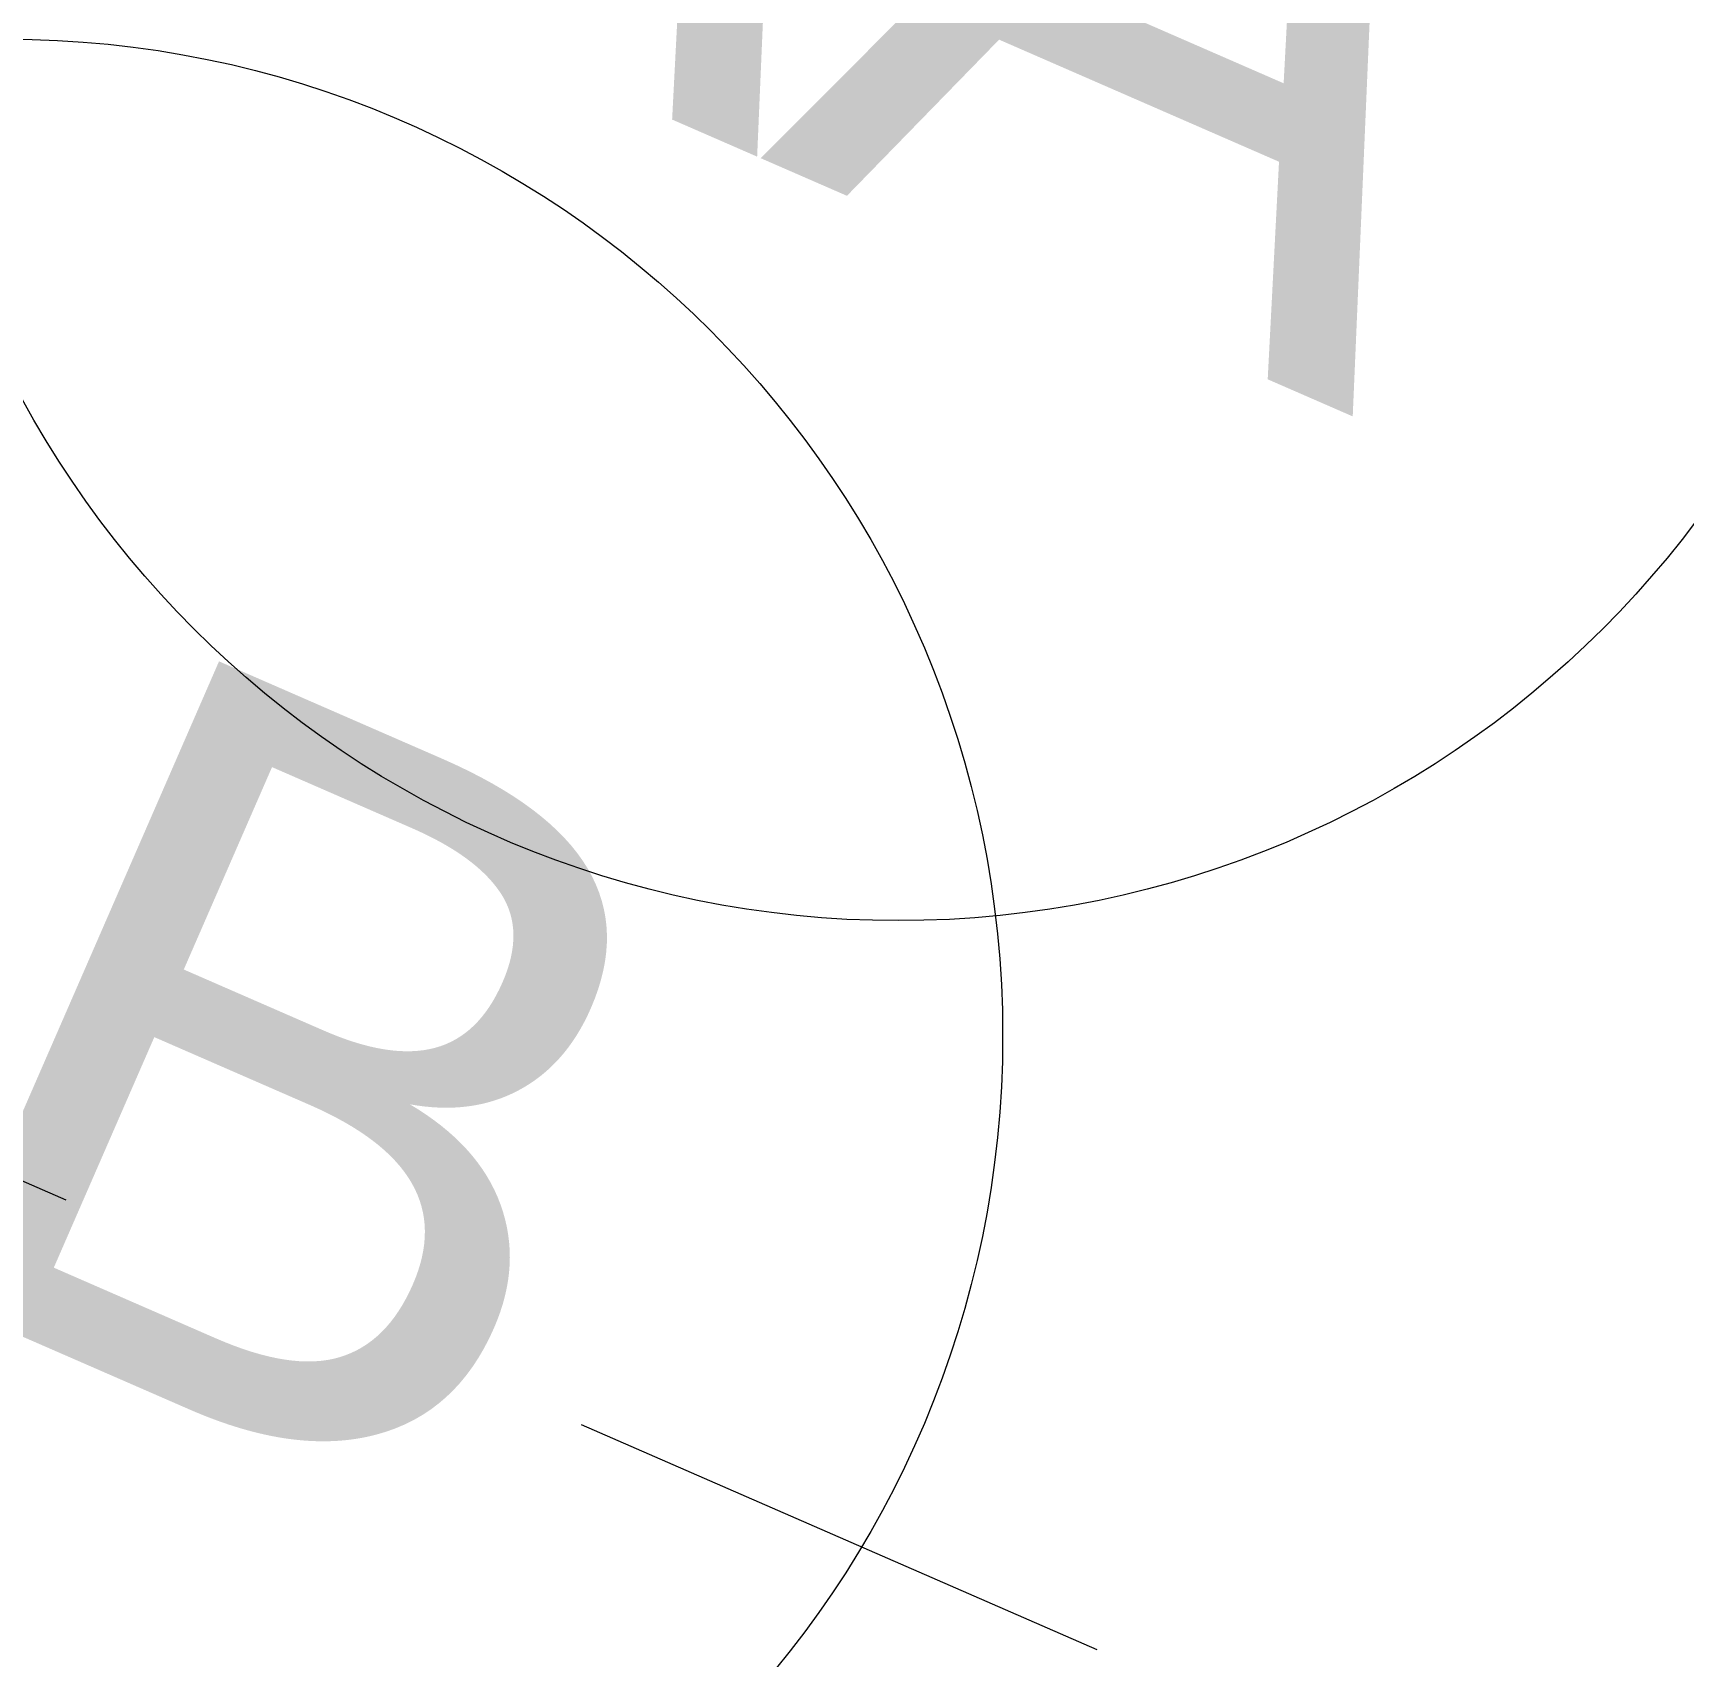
# Model space of a CAD drawing. Header units: millimetres. Extents: x -50172 to 74273, y -80883 to 11206.
# Drawn here: x -22221 to -21392, y -48268 to -47453 of the extents above; entities that cross this region are included whole.
import ezdxf
from ezdxf.enums import TextEntityAlignment as Align

# ---------------------------------------------------------------- set-up
doc = ezdxf.new("R2010")
doc.units = ezdxf.units.MM
doc.header["$MEASUREMENT"] = 0
doc.linetypes.add('Dashed', pattern=[564.444447, 282.222223, -282.222223])
for name, color, linetype in [('A-95-MC_Marker_Section_P2.Marker', 7, 'Continuous'), ('New_A-15-MG_Structural_Grid_Phase_2', 7, 'Continuous'), ('New_A-25-M_Wall_Int', 7, 'Continuous')]:
    doc.layers.add(name, color=color, linetype=linetype)
doc.layers.add('A-95-MC_Marker_Section_P2.Marker_Pen_No__1', color=7, linetype='Continuous', lineweight=13)
doc.layers.add('New_A-25-M_Wall_Int_Pen_No__1', color=7, linetype='Continuous', lineweight=13)
for name, color, linetype, lineweight, true_color in [('New_A-15-MG_Structural_Grid_Phase_2_Pen_No__222', 7, 'Continuous', 13, 0x65af33), ('New_A-25-M_Wall_Int_Pen_No__107', 7, 'Continuous', 15, 0xa6a6a6), ('New_A-25-M_Wall_Int_Pen_No__81', 7, 'Continuous', 20, 0x6a6a6a)]:
    doc.layers.add(name, color=color, linetype=linetype, lineweight=lineweight, true_color=true_color)
doc.styles.add('GENERATED_STYLE_4', font='')
doc.styles.get('GENERATED_STYLE_4').set_extended_font_data('Swis721 BT')

# ---------------------------------------------------------------- blocks, each defined once
blk = doc.blocks.new('Wall_7_1', base_point=(-29918.46, -50217.22))
at = {"layer": 'New_A-25-M_Wall_Int_Pen_No__107', "linetype": 'Continuous'}
for points in [[(-20095.26, -46371.16, -0.413614), (-29918.46, -50217.22), (-29924.46, -50230.97, 0.413614), (-20081.52, -46377.18)], [(-20081.52, -46377.18, -0.413614), (-29924.46, -50230.97), (-29930.45, -50244.72, 0.413614), (-20067.79, -46383.21)]]:
    blk.add_hatch(color=256, dxfattribs=at).paths.add_polyline_path(points)
at = {"layer": 'New_A-25-M_Wall_Int_Pen_No__81', "linetype": 'Continuous', "lineweight": 0, "true_color": 0x353535}
for points in [[(-20067.79, -46383.21, -0.413614), (-29930.45, -50244.72), (-29930.85, -50245.64, 0.413614), (-20066.87, -46383.61)], [(-20021.08, -46403.69, -0.413614), (-29950.84, -50291.47), (-29951.24, -50292.39, 0.413614), (-20020.16, -46404.09)]]:
    blk.add_hatch(color=250, dxfattribs=at).paths.add_polyline_path(points)
at = {"layer": 'New_A-25-M_Wall_Int_Pen_No__1', "linetype": 'Continuous'}
for radius in [7467.12, 7482.12, 7498.12, 7497.12, 7549.12, 7548.12]:
    blk.add_arc((-26933.84, -43372.52), radius, 246.440445, 336.323082, dxfattribs=at)
blk = doc.blocks.new('Standard grid marker_12')
at = {"layer": 'New_A-15-MG_Structural_Grid_Phase_2_Pen_No__222', "linetype": 'Continuous'}
blk.add_circle((22558.16, 0.53), 500, dxfattribs=at)
at = {"layer": 'New_A-15-MG_Structural_Grid_Phase_2_Pen_No__222', "style": 'GENERATED_STYLE_4'}
for tag, p in [('AC_MarkerText_1_0', (-500, 43.92)), ('AC_MarkerText_1_1', (22558.16, 43.92))]:
    blk.add_attdef(tag, text='', height=350, rotation=195.02767, dxfattribs=at).set_placement(p, align=Align.MIDDLE_CENTER)
blk = doc.blocks.new('Standard grid marker_13')
at = {"layer": 'New_A-15-MG_Structural_Grid_Phase_2_Pen_No__222', "linetype": 'Continuous'}
blk.add_circle((23154.17, 0), 500, dxfattribs=at)
at = {"layer": 'New_A-15-MG_Structural_Grid_Phase_2_Pen_No__222', "style": 'GENERATED_STYLE_4'}
for tag, p in [('AC_MarkerText_1_0', (-500, 43.39)), ('AC_MarkerText_1_1', (23154.17, 43.39))]:
    blk.add_attdef(tag, text='', height=350, rotation=180, dxfattribs=at).set_placement(p, align=Align.MIDDLE_CENTER)
blk = doc.blocks.new('Cutting Plane_5_1', base_point=(10470.47, -62286.81))
at = {"layer": 'A-95-MC_Marker_Section_P2.Marker_Pen_No__1', "linetype": 'Dashed'}
blk.add_line((3665.42, -59319.47), (-44301.02, -38403.72), dxfattribs=at)

msp = doc.modelspace()

# ---------------------------------------------------------------- block references
at = {"layer": 'A-95-MC_Marker_Section_P2.Marker'}
msp.add_blockref('Cutting Plane_5_1', (10470.47, -62286.81), dxfattribs=at)
at = {"layer": 'New_A-15-MG_Structural_Grid_Phase_2', "color": 8, "linetype": 'Continuous', "lineweight": 15}
ref = msp.add_blockref('Standard grid marker_13', (-562.6, -56653.56), dxfattribs=dict(at, zscale=1000, rotation=156.4404115839914))
ref.add_attrib('AC_MarkerText_1_1', 'AA', dxfattribs={"layer": 'New_A-15-MG_Structural_Grid_Phase_2_Pen_No__222', "color": 85, "true_color": 0x65af33, "height": 350, "rotation": 336.44041, "style": 'GENERATED_STYLE_4'}).set_placement((-21786.75, -47355.39), align=Align.MIDDLE_CENTER)
ref = msp.add_blockref('Standard grid marker_12', (-4601.23, -62025.7), dxfattribs=dict(at, zscale=1000, rotation=141.4127390902341))
ref.add_attrib('AC_MarkerText_1_1', 'BB', dxfattribs={"layer": 'New_A-15-MG_Structural_Grid_Phase_2_Pen_No__222', "color": 85, "true_color": 0x65af33, "height": 350, "rotation": 336.44041, "style": 'GENERATED_STYLE_4'}).set_placement((-22234.35, -47913.06), align=Align.MIDDLE_CENTER)
at = {"layer": 'New_A-25-M_Wall_Int', "color": 250, "lineweight": 50, "true_color": 0x2a2a2a}
msp.add_blockref('Wall_7_1', (-29918.46, -50217.22), dxfattribs=at)

doc.saveas('drawing.dxf')
